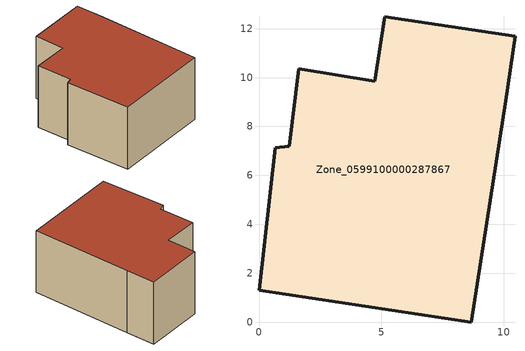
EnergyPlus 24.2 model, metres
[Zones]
Zone_0599100000287867
 floor ground (C_G): 8.67,0 0,1.31 0.66,7.13 1.23,7.2 1.63,10.35 4.73,9.86 5.13,12.49 10.46,11.68 10.07,9.06 z2.41
 wall outside (C_F): 10.46,11.68 5.13,12.49 4.73,9.86 1.63,10.35 1.23,7.2 0.66,7.13 0,1.31 8.67,0 10.07,9.06 10.46,11.68 z2.41:8.38
 roof outside (C_R): 8.67,0 10.07,9.06 10.46,11.68 5.13,12.49 4.73,9.86 1.63,10.35 1.23,7.2 0.66,7.13 0,1.31 z8.38
[BUILDING]
Pand.0599100000287867: North Axis=0; Terrain=City; Loads Convergence Tolerance Value=0.04; Temperature Convergence Tolerance Value=0.4; Solar Distribution=FullExterior; Maximum Number of Warmup Days=25; Minimum Number of Warmup Days=1
[Site:Location]
Rotterdam.The.Hague.AP_ZH_NLD Design_Conditions: Latitude=51.96; Longitude=4.45; Time Zone=1; Elevation=-4.5
[SITE:GROUNDTEMPERATURE:BUILDINGSURFACE]
18, 18, 18, 18, 18, 18, 18, 18, 18, 18, 18, 18
[MATERIAL] Thermal Absorptance=0.9; Solar Absorptance=0.7; Visible Absorptance=0.7
Name | Roughness | Thickness | Conductivity | Density | Specific Heat
G.TC.1946 | MediumSmooth | 0.15 | 1 | 540 | 1210
F.TC.1946 | Rough | 0.3 | 0.857143 | 1920 | 840
R.TC.1946 | MediumRough | 0.2 | 0.909091 | 1500 | 1000
[CONSTRUCTION]
C_G: G.TC.1946
C_F: F.TC.1946
C_R: R.TC.1946
[ZONE]
Zone_0599100000287867: Type=1; Multiplier=1; Ceiling Height=Autocalculate; Volume=Autocalculate; Floor Area=autocalculate; Part of Total Floor Area=Yes
[ZONEINFILTRATION:DESIGNFLOWRATE]
Infil_Zone_0599100000287867: Zone or ZoneList or Space or SpaceList=Zone_0599100000287867; Schedule=AlwaysOn; Design Flow Rate Calculation Method=Flow/Area; Flow Rate per Floor Area=0.003; Constant Term Coefficient=1; Temperature Term Coefficient=0; Velocity Term Coefficient=0; Velocity Squared Term Coefficient=0
[HVACTEMPLATE:ZONE:IDEALLOADSAIRSYSTEM]
Zone_0599100000287867: Maximum Heating Supply Air Temperature=50; Minimum Cooling Supply Air Temperature=13; Maximum Heating Supply Air Humidity Ratio=0.0156; Minimum Cooling Supply Air Humidity Ratio=0.0077; Heating Limit=NoLimit; Cooling Limit=NoLimit; Dehumidification Control Type=ConstantSensibleHeatRatio; Cooling Sensible Heat Ratio=0.7; Dehumidification Setpoint=60; Humidification Control Type=None; Humidification Setpoint=30; Outdoor Air Method=None; Outdoor Air Flow Rate per Person=0.00944; Outdoor Air Flow Rate per Zone Floor Area=0; Outdoor Air Flow Rate per Zone=0; Demand Controlled Ventilation Type=None; Outdoor Air Economizer Type=NoEconomizer; Heat Recovery Type=None; Sensible Heat Recovery Effectiveness=0.7; Latent Heat Recovery Effectiveness=0.65
[ZONECONTROL:THERMOSTAT]
ThermostatControl_Zone_0599100000287867: Zone or ZoneList=Zone_0599100000287867; Control Type Schedule=DualSetpointControlType; Control 1=Thermostat_Zone_0599100000287867; Temperature Difference Between Cutout And Setpoint=0
[THERMOSTATSETPOINT:DUALSETPOINT]
Thermostat_Zone_0599100000287867: Heating Setpoint Temperature Schedule=HeatingSetpoint_Zone_0599100000287867; Cooling Setpoint Temperature Schedule=CoolingSetpoint_Zone_0599100000287867
[SCHEDULE:COMPACT]
HeatingSetpoint_Zone_0599100000287867: Through: 12/31, For: AllDays, Until: 24:00, 21
CoolingSetpoint_Zone_0599100000287867: Through: 12/31, For: AllDays, Until: 24:00, 24
DualSetpointControlType: Through: 12/31, For: AllDays, Until: 24:00, 4
AlwaysOn: Through: 12/31, For: AllDays, Until: 24:00, 1
